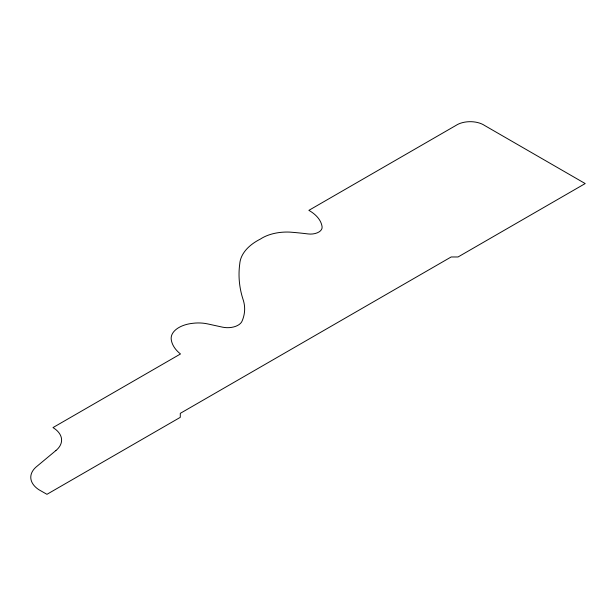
<?xml version="1.0" encoding="UTF-8"?>
<svg xmlns="http://www.w3.org/2000/svg" width="616" height="616" viewBox="0 0 616 616"><rect width="100%" height="100%" fill="white"/><g stroke="black" fill="none" stroke-linecap="round" stroke-linejoin="round"><path stroke-width="0.92" d="M55.91 450.535L36.021 467.082A32.54 18.788 0 0 0 38.977 489.774L46.955 494.317L180.288 417.34L180.288 413.351L451.151 256.972L458.05 256.972L585.2 183.568L484.715 125.549A18.988 10.965 0 0 0 455.871 125.479L308.87 210.349A45.014 25.988 0 0 1 322.099 226.85A11.642 6.722 0 0 1 308.023 233.934A219.689 126.834 0 0 0 289.72 232.101A35.274 20.366 0 0 0 260.368 239.093A60.383 34.866 0 0 0 239.77 263.733A235.104 135.736 0 0 0 243.012 299.299A87.041 50.25 0 0 1 242.18 320.836A14.83 8.562 0 0 1 222.391 327.135L207.777 323.931A26.226 15.146 0 0 0 192.769 323.308A26.434 15.261 0 0 0 171.24 339.501A49.095 28.344 0 0 0 180.488 353.969L52.991 427.581A31.624 18.257 0 0 1 55.91 450.535"/></g></svg>
